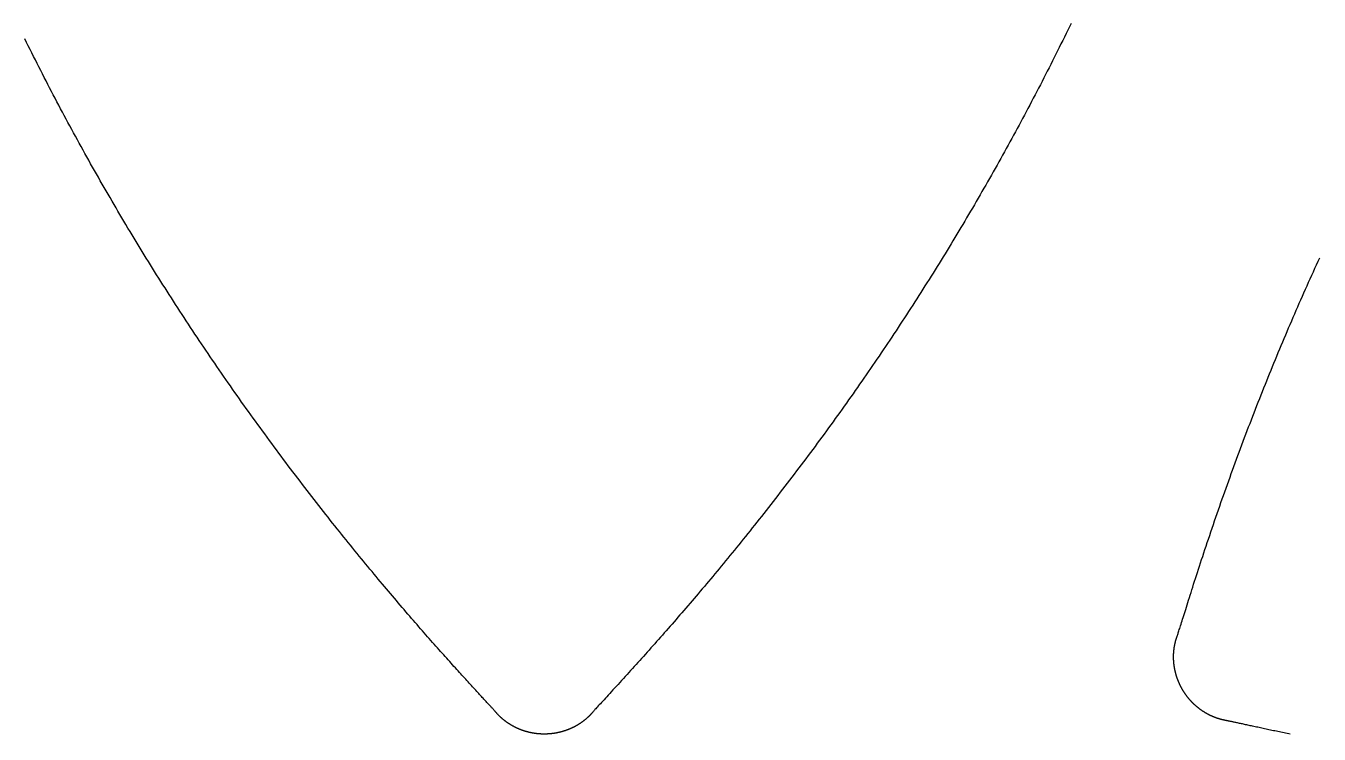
# Model space of a CAD drawing. Extents: x -3 to 136, y 0 to 121.
# Drawn here: x 76.81 to 93.08, y 38.53 to 47.43 of the extents above; entities that cross this region are included whole.
import ezdxf

# ---------------------------------------------------------------- set-up
doc = ezdxf.new("R2010")
doc.units = 0
doc.layers.get('0').update_dxf_attribs({"linetype": 'CONTINUOUS'})

msp = doc.modelspace()

# ---------------------------------------------------------------- linework, layer by layer
for points in [[(89.9574, 47.4665, 0), (89.9364, 47.4232, 0), (89.9153, 47.3801, 0), (89.8942, 47.337, 0), (89.8731, 47.2939, 0), (89.8519, 47.2508, 0), (89.8306, 47.2078, 0), (89.8093, 47.1648, 0), (89.7879, 47.1219, 0), (89.7664, 47.079, 0), (89.7449, 47.0361, 0), (89.7234, 46.9933, 0), (89.7017, 46.9505, 0), (89.6801, 46.9077, 0), (89.6583, 46.865, 0), (89.6365, 46.8223, 0), (89.6147, 46.7797, 0), (89.5928, 46.7371, 0), (89.5708, 46.6945, 0), (89.5488, 46.6519, 0), (89.5267, 46.6094, 0), (89.5045, 46.567, 0), (89.4823, 46.5246, 0), (89.4601, 46.4822, 0), (89.4377, 46.4398, 0), (89.4154, 46.3975, 0), (89.3929, 46.3552, 0), (89.3704, 46.313, 0), (89.3479, 46.2708, 0), (89.3253, 46.2286, 0), (89.3026, 46.1864, 0), (89.2798, 46.1443, 0), (89.2571, 46.1023, 0), (89.2342, 46.0603, 0), (89.2113, 46.0183, 0), (89.1883, 45.9763, 0), (89.1653, 45.9344, 0), (89.1422, 45.8925, 0), (89.1191, 45.8507, 0), (89.0959, 45.8088, 0), (89.0726, 45.7671, 0), (89.0493, 45.7253, 0), (89.0259, 45.6836, 0), (89.0025, 45.642, 0), (88.979, 45.6003, 0), (88.9555, 45.5587, 0), (88.9319, 45.5172, 0), (88.9082, 45.4756, 0), (88.8845, 45.4341, 0), (88.8607, 45.3927, 0), (88.8368, 45.3513, 0), (88.8129, 45.3099, 0), (88.789, 45.2685, 0), (88.7649, 45.2272, 0), (88.7409, 45.1859, 0), (88.7167, 45.1447, 0), (88.6925, 45.1035, 0), (88.6683, 45.0623, 0), (88.6439, 45.0212, 0), (88.6196, 44.9801, 0), (88.5951, 44.939, 0), (88.5706, 44.898, 0), (88.5461, 44.857, 0), (88.5215, 44.816, 0), (88.4968, 44.7751, 0), (88.4721, 44.7342, 0), (88.4473, 44.6933, 0), (88.4224, 44.6525, 0), (88.3975, 44.6117, 0), (88.3725, 44.5709, 0), (88.3475, 44.5302, 0), (88.3224, 44.4895, 0), (88.2973, 44.4489, 0), (88.2721, 44.4083, 0), (88.2468, 44.3677, 0), (88.2215, 44.3271, 0), (88.1961, 44.2866, 0), (88.1706, 44.2461, 0), (88.1451, 44.2057, 0), (88.1196, 44.1653, 0), (88.094, 44.1249, 0), (88.0683, 44.0845, 0), (88.0425, 44.0442, 0), (88.0167, 44.0039, 0), (87.9909, 43.9637, 0), (87.9649, 43.9235, 0), (87.939, 43.8833, 0), (87.9129, 43.8432, 0), (87.8868, 43.8031, 0), (87.8607, 43.763, 0), (87.8344, 43.7229, 0), (87.8082, 43.6829, 0), (87.7818, 43.643, 0), (87.7554, 43.603, 0), (87.729, 43.5631, 0), (87.7025, 43.5232, 0), (87.6759, 43.4834, 0), (87.6492, 43.4436, 0), (87.6225, 43.4038, 0), (87.5958, 43.3641, 0), (87.569, 43.3244, 0), (87.5421, 43.2847, 0), (87.5151, 43.245, 0), (87.4881, 43.2054, 0), (87.4611, 43.1658, 0), (87.434, 43.1263, 0), (87.4068, 43.0868, 0), (87.3796, 43.0473, 0), (87.3523, 43.0079, 0), (87.3249, 42.9685, 0), (87.2975, 42.9291, 0), (87.27, 42.8897, 0), (87.2425, 42.8504, 0), (87.2149, 42.8111, 0), (87.1872, 42.7719, 0), (87.1595, 42.7327, 0), (87.1317, 42.6935, 0), (87.1039, 42.6543, 0), (87.076, 42.6152, 0), (87.048, 42.5761, 0), (87.02, 42.5371, 0), (86.9919, 42.4981, 0), (86.9638, 42.4591, 0), (86.9356, 42.4201, 0), (86.9073, 42.3812, 0), (86.879, 42.3423, 0), (86.8506, 42.3034, 0), (86.8221, 42.2646, 0), (86.7936, 42.2258, 0), (86.7651, 42.187, 0), (86.7364, 42.1483, 0), (86.7078, 42.1096, 0), (86.679, 42.0709, 0), (86.6502, 42.0323, 0), (86.6213, 41.9937, 0), (86.5924, 41.9551, 0), (86.5634, 41.9166, 0), (86.5344, 41.8781, 0), (86.5052, 41.8396, 0), (86.4761, 41.8011, 0), (86.4468, 41.7627, 0), (86.4175, 41.7243, 0), (86.3882, 41.686, 0), (86.3588, 41.6476, 0), (86.3293, 41.6094, 0), (86.2998, 41.5711, 0), (86.2702, 41.5329, 0), (86.2405, 41.4947, 0), (86.2108, 41.4565, 0), (86.1811, 41.4184, 0), (86.1515, 41.3806, 0), (86.122, 41.3431, 0), (86.0927, 41.3058, 0), (86.0635, 41.2688, 0), (86.0344, 41.232, 0), (86.0054, 41.1955, 0), (85.9765, 41.1592, 0), (85.9478, 41.1232, 0), (85.9192, 41.0874, 0), (85.8907, 41.0518, 0), (85.8624, 41.0165, 0), (85.8341, 40.9815, 0), (85.806, 40.9466, 0), (85.778, 40.912, 0), (85.7501, 40.8777, 0), (85.7223, 40.8435, 0), (85.6946, 40.8096, 0), (85.6671, 40.7759, 0), (85.6396, 40.7425, 0), (85.6123, 40.7092, 0), (85.5851, 40.6762, 0), (85.558, 40.6434, 0), (85.531, 40.6108, 0), (85.5041, 40.5784, 0), (85.4773, 40.5462, 0), (85.4507, 40.5143, 0), (85.4241, 40.4825, 0), (85.3976, 40.4509, 0), (85.3713, 40.4196, 0), (85.345, 40.3884, 0), (85.3189, 40.3575, 0), (85.2929, 40.3267, 0), (85.2669, 40.2961, 0), (85.2411, 40.2657, 0), (85.2154, 40.2355, 0), (85.1897, 40.2055, 0), (85.1642, 40.1757, 0), (85.1387, 40.1461, 0), (85.1134, 40.1166, 0), (85.0882, 40.0873, 0), (85.063, 40.0582, 0), (85.0379, 40.0292, 0), (85.013, 40.0005, 0), (84.9881, 39.9719, 0), (84.9634, 39.9434, 0), (84.9387, 39.9152, 0), (84.9141, 39.8871, 0), (84.8896, 39.8591, 0), (84.8652, 39.8313, 0), (84.8409, 39.8037, 0), (84.8166, 39.7762, 0), (84.7925, 39.7489, 0), (84.7684, 39.7217, 0), (84.7444, 39.6947, 0), (84.7206, 39.6678, 0), (84.6968, 39.641, 0), (84.673, 39.6144, 0), (84.6494, 39.5879, 0), (84.6258, 39.5616, 0), (84.6024, 39.5354, 0), (84.579, 39.5093, 0), (84.5557, 39.4834, 0), (84.5324, 39.4576, 0), (84.5093, 39.4319, 0), (84.4862, 39.4064, 0), (84.4632, 39.3809, 0), (84.4403, 39.3556, 0), (84.4174, 39.3304, 0), (84.3946, 39.3053, 0), (84.3719, 39.2803, 0), (84.3493, 39.2555, 0), (84.3267, 39.2307, 0), (84.3042, 39.2061, 0), (84.2818, 39.1815, 0), (84.2595, 39.1571, 0), (84.2374, 39.1329, 0), (84.2159, 39.1094, 0), (84.1949, 39.0866, 0), (84.1745, 39.0644, 0), (84.1548, 39.0428, 0), (84.1357, 39.022, 0), (84.1172, 39.002, 0), (84.0996, 38.9827, 0), (84.0826, 38.9643, 0), (84.0664, 38.9467, 0), (84.0511, 38.9299, 0), (84.0365, 38.9141, 0), (84.0229, 38.8991, 0), (84.0101, 38.8852, 0), (83.9983, 38.8722, 0), (83.9874, 38.8602, 0), (83.9775, 38.8493, 0), (83.9686, 38.8395, 0), (83.9608, 38.8307, 0), (83.9541, 38.8231, 0), (83.9485, 38.8166, 0), (83.944, 38.8114, 0)], [(82.7181, 38.8114, 0), (82.7155, 38.8144, 0), (82.7125, 38.8178, 0), (82.7093, 38.8216, 0), (82.7056, 38.8257, 0), (82.7016, 38.8302, 0), (82.6973, 38.8351, 0), (82.6926, 38.8403, 0), (82.6875, 38.8459, 0), (82.6821, 38.8518, 0), (82.6764, 38.8581, 0), (82.6703, 38.8647, 0), (82.6639, 38.8717, 0), (82.6572, 38.879, 0), (82.6502, 38.8866, 0), (82.6428, 38.8947, 0), (82.635, 38.903, 0), (82.627, 38.9117, 0), (82.6186, 38.9208, 0), (82.61, 38.9302, 0), (82.601, 38.9399, 0), (82.5916, 38.95, 0), (82.582, 38.9604, 0), (82.5721, 38.9711, 0), (82.5618, 38.9822, 0), (82.5513, 38.9936, 0), (82.5404, 39.0053, 0), (82.5293, 39.0174, 0), (82.5178, 39.0298, 0), (82.5061, 39.0425, 0), (82.494, 39.0556, 0), (82.4817, 39.069, 0), (82.4691, 39.0827, 0), (82.4562, 39.0967, 0), (82.443, 39.1111, 0), (82.4295, 39.1257, 0), (82.4157, 39.1407, 0), (82.4017, 39.156, 0), (82.3874, 39.1716, 0), (82.3728, 39.1876, 0), (82.3579, 39.2038, 0), (82.3428, 39.2204, 0), (82.3274, 39.2373, 0), (82.3117, 39.2545, 0), (82.2958, 39.272, 0), (82.2796, 39.2898, 0), (82.2632, 39.3079, 0), (82.2465, 39.3263, 0), (82.2296, 39.345, 0), (82.2124, 39.364, 0), (82.1949, 39.3833, 0), (82.1772, 39.4029, 0), (82.1593, 39.4229, 0), (82.1411, 39.4431, 0), (82.1227, 39.4636, 0), (82.1041, 39.4844, 0), (82.0852, 39.5055, 0), (82.0661, 39.5268, 0), (82.0467, 39.5485, 0), (82.0271, 39.5705, 0), (82.0073, 39.5927, 0), (81.9873, 39.6153, 0), (81.9671, 39.6381, 0), (81.9466, 39.6612, 0), (81.9259, 39.6846, 0), (81.9051, 39.7083, 0), (81.884, 39.7322, 0), (81.8627, 39.7565, 0), (81.8411, 39.781, 0), (81.8194, 39.8057, 0), (81.7975, 39.8308, 0), (81.7754, 39.8561, 0), (81.7531, 39.8817, 0), (81.7306, 39.9076, 0), (81.7078, 39.9337, 0), (81.685, 39.9602, 0), (81.6619, 39.9868, 0), (81.6386, 40.0138, 0), (81.6151, 40.041, 0), (81.5915, 40.0684, 0), (81.5677, 40.0962, 0), (81.5437, 40.1242, 0), (81.5195, 40.1524, 0), (81.4952, 40.1809, 0), (81.4707, 40.2097, 0), (81.446, 40.2387, 0), (81.4212, 40.268, 0), (81.3962, 40.2975, 0), (81.371, 40.3273, 0), (81.3457, 40.3573, 0), (81.3202, 40.3876, 0), (81.2946, 40.4181, 0), (81.2688, 40.4489, 0), (81.2429, 40.4799, 0), (81.2168, 40.5111, 0), (81.1906, 40.5426, 0), (81.1642, 40.5744, 0), (81.1377, 40.6064, 0), (81.1111, 40.6386, 0), (81.0843, 40.671, 0), (81.0574, 40.7037, 0), (81.0304, 40.7366, 0), (81.0032, 40.7698, 0), (80.9759, 40.8032, 0), (80.9485, 40.8368, 0), (80.921, 40.8706, 0), (80.8933, 40.9047, 0), (80.8655, 40.939, 0), (80.8377, 40.9735, 0), (80.8097, 41.0083, 0), (80.7815, 41.0433, 0), (80.7533, 41.0784, 0), (80.725, 41.1139, 0), (80.6966, 41.1495, 0), (80.6681, 41.1853, 0), (80.6394, 41.2214, 0), (80.6107, 41.2577, 0), (80.5819, 41.2942, 0), (80.553, 41.3309, 0), (80.524, 41.3678, 0), (80.4949, 41.4049, 0), (80.4658, 41.4422, 0), (80.4365, 41.4798, 0), (80.4072, 41.5175, 0), (80.3778, 41.5555, 0), (80.3483, 41.5936, 0), (80.3188, 41.632, 0), (80.2891, 41.6705, 0), (80.2595, 41.7093, 0), (80.2297, 41.7482, 0), (80.1999, 41.7874, 0), (80.17, 41.8267, 0), (80.1401, 41.8662, 0), (80.1101, 41.9059, 0), (80.0802, 41.9456, 0), (80.0504, 41.9853, 0), (80.0207, 42.0251, 0), (79.991, 42.0648, 0), (79.9614, 42.1047, 0), (79.9318, 42.1445, 0), (79.9023, 42.1844, 0), (79.8729, 42.2243, 0), (79.8435, 42.2643, 0), (79.8142, 42.3043, 0), (79.7849, 42.3443, 0), (79.7558, 42.3844, 0), (79.7266, 42.4245, 0), (79.6976, 42.4646, 0), (79.6686, 42.5047, 0), (79.6397, 42.5449, 0), (79.6108, 42.5852, 0), (79.582, 42.6254, 0), (79.5533, 42.6657, 0), (79.5246, 42.7061, 0), (79.496, 42.7464, 0), (79.4674, 42.7868, 0), (79.4389, 42.8273, 0), (79.4105, 42.8677, 0), (79.3821, 42.9082, 0), (79.3538, 42.9488, 0), (79.3256, 42.9893, 0), (79.2974, 43.03, 0), (79.2693, 43.0706, 0), (79.2413, 43.1113, 0), (79.2133, 43.152, 0), (79.1854, 43.1927, 0), (79.1575, 43.2335, 0), (79.1297, 43.2743, 0), (79.102, 43.3152, 0), (79.0743, 43.3561, 0), (79.0467, 43.397, 0), (79.0192, 43.4379, 0), (78.9917, 43.4789, 0), (78.9643, 43.52, 0), (78.9369, 43.561, 0), (78.9097, 43.6021, 0), (78.8824, 43.6432, 0), (78.8553, 43.6844, 0), (78.8282, 43.7256, 0), (78.8011, 43.7668, 0), (78.7742, 43.8081, 0), (78.7472, 43.8494, 0), (78.7204, 43.8908, 0), (78.6936, 43.9321, 0), (78.6669, 43.9735, 0), (78.6402, 44.015, 0), (78.6136, 44.0565, 0), (78.5871, 44.098, 0), (78.5606, 44.1396, 0), (78.5342, 44.1811, 0), (78.5079, 44.2228, 0), (78.4816, 44.2644, 0), (78.4553, 44.3061, 0), (78.4292, 44.3479, 0), (78.4031, 44.3896, 0), (78.3771, 44.4314, 0), (78.3511, 44.4733, 0), (78.3252, 44.5151, 0), (78.2993, 44.5571, 0), (78.2736, 44.599, 0), (78.2478, 44.641, 0), (78.2222, 44.683, 0), (78.1966, 44.7251, 0), (78.171, 44.7671, 0), (78.1456, 44.8093, 0), (78.1202, 44.8514, 0), (78.0948, 44.8936, 0), (78.0695, 44.9359, 0), (78.0443, 44.9781, 0), (78.0192, 45.0204, 0), (77.9941, 45.0628, 0), (77.969, 45.1052, 0), (77.9441, 45.1476, 0), (77.9192, 45.19, 0), (77.8943, 45.2325, 0), (77.8695, 45.2751, 0), (77.8448, 45.3176, 0), (77.8202, 45.3602, 0), (77.7956, 45.4028, 0), (77.771, 45.4455, 0), (77.7466, 45.4882, 0), (77.7222, 45.531, 0), (77.6978, 45.5738, 0), (77.6735, 45.6166, 0), (77.6493, 45.6594, 0), (77.6252, 45.7023, 0), (77.6011, 45.7452, 0), (77.577, 45.7882, 0), (77.5531, 45.8312, 0), (77.5291, 45.8742, 0), (77.5053, 45.9173, 0), (77.4815, 45.9604, 0), (77.4578, 46.0036, 0), (77.4341, 46.0468, 0), (77.4105, 46.09, 0), (77.387, 46.1333, 0), (77.3635, 46.1766, 0), (77.3401, 46.2199, 0), (77.3168, 46.2633, 0), (77.2935, 46.3067, 0), (77.2703, 46.3501, 0), (77.2471, 46.3936, 0), (77.224, 46.4371, 0), (77.201, 46.4807, 0), (77.178, 46.5243, 0), (77.1551, 46.5679, 0), (77.1322, 46.6116, 0), (77.1094, 46.6553, 0), (77.0867, 46.699, 0), (77.0641, 46.7428, 0), (77.0414, 46.7866, 0), (77.0189, 46.8305, 0), (76.9964, 46.8744, 0), (76.974, 46.9183, 0), (76.9517, 46.9623, 0), (76.9294, 47.0063, 0), (76.9071, 47.0504, 0), (76.885, 47.0944, 0), (76.8629, 47.1386, 0), (76.8408, 47.1827, 0), (76.8188, 47.2269, 0), (76.7969, 47.2712, 0)], [(91.2925, 39.7645, 0), (91.2945, 39.7703, 0), (91.297, 39.7774, 0), (91.2998, 39.7857, 0), (91.3029, 39.7952, 0), (91.3064, 39.8059, 0), (91.3103, 39.8179, 0), (91.3144, 39.831, 0), (91.319, 39.8452, 0), (91.3238, 39.8606, 0), (91.3291, 39.8771, 0), (91.3346, 39.8947, 0), (91.3405, 39.9134, 0), (91.3467, 39.9331, 0), (91.3532, 39.954, 0), (91.36, 39.9758, 0), (91.3672, 39.9987, 0), (91.3747, 40.0225, 0), (91.3825, 40.0474, 0), (91.3906, 40.0732, 0), (91.399, 40.0999, 0), (91.4077, 40.1276, 0), (91.4167, 40.1563, 0), (91.4261, 40.1858, 0), (91.4357, 40.2162, 0), (91.4456, 40.2474, 0), (91.4558, 40.2795, 0), (91.4663, 40.3125, 0), (91.477, 40.3462, 0), (91.4881, 40.3808, 0), (91.4994, 40.4161, 0), (91.511, 40.4522, 0), (91.5229, 40.489, 0), (91.5351, 40.5266, 0), (91.5475, 40.5649, 0), (91.5602, 40.6039, 0), (91.5731, 40.6435, 0), (91.5863, 40.6838, 0), (91.5998, 40.7248, 0), (91.6135, 40.7664, 0), (91.6274, 40.8086, 0), (91.6417, 40.8514, 0), (91.6561, 40.8948, 0), (91.6708, 40.9387, 0), (91.6857, 40.9832, 0), (91.7009, 41.0282, 0), (91.7163, 41.0738, 0), (91.7319, 41.1198, 0), (91.7477, 41.1659, 0), (91.7635, 41.212, 0), (91.7793, 41.258, 0), (91.7952, 41.304, 0), (91.8111, 41.3499, 0), (91.8271, 41.3957, 0), (91.8431, 41.4416, 0), (91.8591, 41.4873, 0), (91.8752, 41.533, 0), (91.8914, 41.5787, 0), (91.9076, 41.6243, 0), (91.9239, 41.6699, 0), (91.9402, 41.7154, 0), (91.9566, 41.7608, 0), (91.973, 41.8063, 0), (91.9894, 41.8516, 0), (92.006, 41.897, 0), (92.0225, 41.9423, 0), (92.0391, 41.9875, 0), (92.0558, 42.0327, 0), (92.0725, 42.0779, 0), (92.0893, 42.123, 0), (92.1062, 42.1681, 0), (92.1231, 42.2131, 0), (92.14, 42.2582, 0), (92.157, 42.3031, 0), (92.174, 42.3481, 0), (92.1912, 42.393, 0), (92.2083, 42.4378, 0), (92.2255, 42.4826, 0), (92.2428, 42.5274, 0), (92.2602, 42.5722, 0), (92.2776, 42.6169, 0), (92.295, 42.6616, 0), (92.3125, 42.7063, 0), (92.3301, 42.7509, 0), (92.3477, 42.7955, 0), (92.3654, 42.8401, 0), (92.3831, 42.8847, 0), (92.401, 42.9292, 0), (92.4188, 42.9737, 0), (92.4368, 43.0181, 0), (92.4547, 43.0626, 0), (92.4728, 43.107, 0), (92.4909, 43.1514, 0), (92.5091, 43.1958, 0), (92.5273, 43.2401, 0), (92.5456, 43.2845, 0), (92.564, 43.3288, 0), (92.5824, 43.3731, 0), (92.6009, 43.4173, 0), (92.6195, 43.4616, 0), (92.6381, 43.5058, 0), (92.6568, 43.5501, 0), (92.6756, 43.5943, 0), (92.6944, 43.6385, 0), (92.7133, 43.6826, 0), (92.7323, 43.7268, 0), (92.7513, 43.7709, 0), (92.7704, 43.8151, 0), (92.7895, 43.8592, 0), (92.8088, 43.9033, 0), (92.8281, 43.9474, 0), (92.8475, 43.9915, 0), (92.8669, 44.0356, 0), (92.8864, 44.0797, 0), (92.906, 44.1238, 0), (92.9256, 44.1678, 0), (92.9454, 44.2119, 0), (92.9651, 44.2559, 0), (92.985, 44.2998, 0), (93.0048, 44.3438, 0), (93.0248, 44.3876, 0), (93.0448, 44.4315, 0), (93.0648, 44.4753, 0), (93.085, 44.5191, 0)], [(91.9054, 38.7028, 0), (91.9018, 38.7034, 0), (91.8983, 38.7041, 0), (91.8947, 38.7047, 0), (91.8911, 38.7054, 0), (91.8876, 38.7061, 0), (91.884, 38.7068, 0), (91.8804, 38.7076, 0), (91.8769, 38.7083, 0), (91.8734, 38.7091, 0), (91.8698, 38.7099, 0), (91.8663, 38.7107, 0), (91.8627, 38.7115, 0), (91.8592, 38.7124, 0), (91.8557, 38.7133, 0), (91.8522, 38.7141, 0), (91.8486, 38.715, 0), (91.8451, 38.7159, 0), (91.8416, 38.7169, 0), (91.8381, 38.7178, 0), (91.8346, 38.7188, 0), (91.8311, 38.7198, 0), (91.8276, 38.7208, 0), (91.8242, 38.7218, 0), (91.8207, 38.7228, 0), (91.8172, 38.7239, 0), (91.8137, 38.7249, 0), (91.8103, 38.726, 0), (91.8068, 38.7271, 0), (91.8034, 38.7282, 0), (91.7999, 38.7293, 0), (91.7965, 38.7305, 0), (91.793, 38.7317, 0), (91.7896, 38.7328, 0), (91.7862, 38.734, 0), (91.7827, 38.7352, 0), (91.7793, 38.7365, 0), (91.7759, 38.7377, 0), (91.7725, 38.739, 0), (91.7691, 38.7403, 0), (91.7657, 38.7416, 0), (91.7623, 38.7429, 0), (91.759, 38.7442, 0), (91.7556, 38.7455, 0), (91.7522, 38.7469, 0), (91.7489, 38.7483, 0), (91.7455, 38.7497, 0), (91.7422, 38.7511, 0), (91.7388, 38.7525, 0), (91.7355, 38.7539, 0), (91.7322, 38.7554, 0), (91.7288, 38.7568, 0), (91.7255, 38.7583, 0), (91.7222, 38.7598, 0), (91.7189, 38.7613, 0), (91.7156, 38.7629, 0), (91.7123, 38.7644, 0), (91.709, 38.766, 0), (91.7058, 38.7676, 0), (91.7025, 38.7692, 0), (91.6992, 38.7708, 0), (91.696, 38.7724, 0), (91.6927, 38.774, 0), (91.6895, 38.7757, 0), (91.6863, 38.7774, 0), (91.683, 38.779, 0), (91.6798, 38.7807, 0), (91.6766, 38.7825, 0), (91.6734, 38.7842, 0), (91.6702, 38.7859, 0), (91.667, 38.7877, 0), (91.6639, 38.7895, 0), (91.6607, 38.7912, 0), (91.6575, 38.793, 0), (91.6544, 38.7949, 0), (91.6513, 38.7967, 0), (91.6481, 38.7985, 0), (91.645, 38.8004, 0), (91.6419, 38.8023, 0), (91.6388, 38.8041, 0), (91.6357, 38.806, 0), (91.6326, 38.808, 0), (91.6295, 38.8099, 0), (91.6265, 38.8118, 0), (91.6234, 38.8138, 0), (91.6203, 38.8158, 0), (91.6173, 38.8177, 0), (91.6143, 38.8197, 0), (91.6112, 38.8218, 0), (91.6082, 38.8238, 0), (91.6052, 38.8258, 0), (91.6022, 38.8279, 0), (91.5992, 38.8299, 0), (91.5963, 38.832, 0), (91.5933, 38.8341, 0), (91.5903, 38.8362, 0), (91.5874, 38.8383, 0), (91.5844, 38.8405, 0), (91.5815, 38.8426, 0), (91.5786, 38.8448, 0), (91.5757, 38.8469, 0), (91.5728, 38.8491, 0), (91.5699, 38.8513, 0), (91.567, 38.8535, 0), (91.5641, 38.8558, 0), (91.5613, 38.858, 0), (91.5584, 38.8603, 0), (91.5556, 38.8625, 0), (91.5528, 38.8648, 0), (91.5499, 38.8671, 0), (91.5471, 38.8694, 0), (91.5443, 38.8717, 0), (91.5415, 38.874, 0), (91.5387, 38.8764, 0), (91.536, 38.8787, 0), (91.5332, 38.8811, 0), (91.5305, 38.8835, 0), (91.5277, 38.8859, 0), (91.525, 38.8883, 0), (91.5223, 38.8907, 0), (91.5196, 38.8931, 0), (91.5169, 38.8955, 0), (91.5142, 38.898, 0), (91.5115, 38.9005, 0), (91.5088, 38.9029, 0), (91.5062, 38.9054, 0), (91.5035, 38.9079, 0), (91.5009, 38.9104, 0), (91.4983, 38.913, 0), (91.4957, 38.9155, 0), (91.4931, 38.918, 0), (91.4905, 38.9206, 0), (91.4879, 38.9232, 0), (91.4853, 38.9257, 0), (91.4828, 38.9283, 0), (91.4803, 38.9309, 0), (91.4777, 38.9335, 0), (91.4752, 38.9362, 0), (91.4727, 38.9388, 0), (91.4702, 38.9414, 0), (91.4677, 38.9441, 0), (91.4653, 38.9468, 0), (91.4628, 38.9494, 0), (91.4604, 38.9521, 0), (91.4579, 38.9548, 0), (91.4555, 38.9575, 0), (91.4531, 38.9603, 0), (91.4507, 38.963, 0), (91.4483, 38.9657, 0), (91.446, 38.9685, 0), (91.4436, 38.9712, 0), (91.4412, 38.974, 0), (91.4389, 38.9768, 0), (91.4366, 38.9796, 0), (91.4343, 38.9824, 0), (91.432, 38.9852, 0), (91.4297, 38.988, 0), (91.4274, 38.9908, 0), (91.4252, 38.9937, 0), (91.4229, 38.9965, 0), (91.4207, 38.9994, 0), (91.4185, 39.0023, 0), (91.4162, 39.0051, 0), (91.4141, 39.008, 0), (91.4119, 39.0109, 0), (91.4097, 39.0138, 0), (91.4075, 39.0168, 0), (91.4054, 39.0197, 0), (91.4033, 39.0226, 0), (91.4011, 39.0256, 0), (91.399, 39.0285, 0), (91.3969, 39.0315, 0), (91.3949, 39.0345, 0), (91.3928, 39.0374, 0), (91.3907, 39.0404, 0), (91.3887, 39.0434, 0), (91.3867, 39.0464, 0), (91.3846, 39.0494, 0), (91.3826, 39.0525, 0), (91.3807, 39.0555, 0), (91.3787, 39.0586, 0), (91.3767, 39.0616, 0), (91.3748, 39.0647, 0), (91.3728, 39.0677, 0), (91.3709, 39.0708, 0), (91.369, 39.0739, 0), (91.3671, 39.077, 0), (91.3652, 39.0801, 0), (91.3634, 39.0832, 0), (91.3615, 39.0863, 0), (91.3597, 39.0895, 0), (91.3578, 39.0926, 0), (91.356, 39.0958, 0), (91.3542, 39.0989, 0), (91.3524, 39.1021, 0), (91.3506, 39.1052, 0), (91.3489, 39.1084, 0), (91.3471, 39.1116, 0), (91.3454, 39.1148, 0), (91.3437, 39.118, 0), (91.342, 39.1212, 0), (91.3403, 39.1244, 0), (91.3386, 39.1276, 0), (91.337, 39.1309, 0), (91.3353, 39.1341, 0), (91.3337, 39.1374, 0), (91.3321, 39.1406, 0), (91.3304, 39.1439, 0), (91.3289, 39.1471, 0), (91.3273, 39.1504, 0), (91.3257, 39.1537, 0), (91.3242, 39.157, 0), (91.3226, 39.1603, 0), (91.3211, 39.1636, 0), (91.3196, 39.1669, 0), (91.3181, 39.1702, 0), (91.3166, 39.1736, 0), (91.3152, 39.1769, 0), (91.3137, 39.1802, 0), (91.3123, 39.1836, 0), (91.3109, 39.1869, 0), (91.3095, 39.1903, 0), (91.3081, 39.1936, 0), (91.3067, 39.197, 0), (91.3053, 39.2004, 0), (91.304, 39.2038, 0), (91.3027, 39.2072, 0), (91.3013, 39.2105, 0), (91.3, 39.2139, 0), (91.2988, 39.2173, 0), (91.2975, 39.2207, 0), (91.2962, 39.2242, 0), (91.295, 39.2276, 0), (91.2938, 39.231, 0), (91.2926, 39.2344, 0), (91.2914, 39.2379, 0), (91.2902, 39.2413, 0), (91.289, 39.2447, 0), (91.2879, 39.2482, 0), (91.2868, 39.2516, 0), (91.2856, 39.2551, 0), (91.2845, 39.2585, 0), (91.2835, 39.262, 0), (91.2824, 39.2655, 0), (91.2813, 39.2689, 0), (91.2803, 39.2724, 0), (91.2793, 39.2759, 0), (91.2783, 39.2794, 0), (91.2773, 39.2829, 0), (91.2763, 39.2864, 0), (91.2753, 39.2899, 0), (91.2744, 39.2934, 0), (91.2734, 39.2969, 0), (91.2725, 39.3004, 0), (91.2716, 39.3039, 0), (91.2707, 39.3074, 0), (91.2699, 39.3109, 0), (91.269, 39.3145, 0), (91.2682, 39.318, 0), (91.2674, 39.3215, 0), (91.2666, 39.3251, 0), (91.2658, 39.3286, 0), (91.265, 39.3322, 0), (91.2642, 39.3357, 0), (91.2635, 39.3393, 0), (91.2628, 39.3428, 0), (91.262, 39.3464, 0), (91.2614, 39.3499, 0), (91.2607, 39.3535, 0), (91.26, 39.3571, 0), (91.2594, 39.3606, 0), (91.2587, 39.3642, 0), (91.2581, 39.3678, 0), (91.2575, 39.3713, 0), (91.2569, 39.3749, 0), (91.2564, 39.3785, 0), (91.2558, 39.3821, 0), (91.2553, 39.3857, 0), (91.2547, 39.3893, 0), (91.2542, 39.3929, 0), (91.2538, 39.3965, 0), (91.2533, 39.4001, 0), (91.2528, 39.4037, 0), (91.2524, 39.4073, 0), (91.252, 39.4109, 0), (91.2516, 39.4145, 0), (91.2512, 39.4181, 0), (91.2508, 39.4217, 0), (91.2504, 39.4253, 0), (91.2501, 39.4289, 0), (91.2498, 39.4325, 0), (91.2495, 39.4362, 0), (91.2492, 39.4398, 0), (91.2489, 39.4434, 0), (91.2486, 39.447, 0), (91.2484, 39.4507, 0), (91.2481, 39.4543, 0), (91.2479, 39.4579, 0), (91.2477, 39.4615, 0), (91.2476, 39.4652, 0), (91.2474, 39.4688, 0), (91.2473, 39.4724, 0), (91.2471, 39.4761, 0), (91.247, 39.4797, 0), (91.2469, 39.4833, 0), (91.2468, 39.487, 0), (91.2468, 39.4906, 0), (91.2467, 39.4942, 0), (91.2467, 39.4979, 0), (91.2467, 39.5015, 0), (91.2467, 39.5051, 0), (91.2467, 39.5088, 0), (91.2468, 39.5124, 0), (91.2468, 39.516, 0), (91.2469, 39.5197, 0), (91.247, 39.5233, 0), (91.2471, 39.5269, 0), (91.2472, 39.5306, 0), (91.2473, 39.5342, 0), (91.2475, 39.5378, 0), (91.2477, 39.5414, 0), (91.2478, 39.5451, 0), (91.248, 39.5487, 0), (91.2483, 39.5523, 0), (91.2485, 39.5559, 0), (91.2488, 39.5595, 0), (91.249, 39.5632, 0), (91.2493, 39.5668, 0), (91.2496, 39.5704, 0), (91.2499, 39.574, 0), (91.2503, 39.5776, 0), (91.2506, 39.5812, 0), (91.251, 39.5848, 0), (91.2514, 39.5884, 0), (91.2518, 39.592, 0), (91.2522, 39.5956, 0), (91.2527, 39.5992, 0), (91.2531, 39.6028, 0), (91.2536, 39.6064, 0), (91.2541, 39.61, 0), (91.2546, 39.6136, 0), (91.2551, 39.6172, 0), (91.2557, 39.6208, 0), (91.2562, 39.6243, 0), (91.2568, 39.6279, 0), (91.2574, 39.6315, 0), (91.258, 39.6351, 0), (91.2586, 39.6386, 0), (91.2593, 39.6422, 0), (91.2599, 39.6458, 0), (91.2606, 39.6493, 0), (91.2613, 39.6529, 0), (91.262, 39.6564, 0), (91.2627, 39.66, 0), (91.2635, 39.6635, 0), (91.2642, 39.6671, 0), (91.265, 39.6706, 0), (91.2658, 39.6741, 0), (91.2666, 39.6777, 0), (91.2675, 39.6812, 0), (91.2683, 39.6847, 0), (91.2692, 39.6882, 0), (91.27, 39.6917, 0), (91.2709, 39.6952, 0), (91.2718, 39.6988, 0), (91.2728, 39.7023, 0), (91.2737, 39.7057, 0), (91.2747, 39.7092, 0), (91.2757, 39.7127, 0), (91.2767, 39.7162, 0), (91.2777, 39.7197, 0), (91.2787, 39.7232, 0), (91.2798, 39.7266, 0), (91.2808, 39.7301, 0), (91.2819, 39.7336, 0), (91.283, 39.737, 0), (91.2841, 39.7405, 0), (91.2853, 39.7439, 0), (91.2864, 39.7473, 0), (91.2876, 39.7508, 0), (91.2888, 39.7542, 0), (91.29, 39.7576, 0), (91.2912, 39.761, 0), (91.2925, 39.7645, 0)], [(83.944, 38.8114, 0), (83.9417, 38.8086, 0), (83.9393, 38.8058, 0), (83.9369, 38.8031, 0), (83.9346, 38.8003, 0), (83.9322, 38.7976, 0), (83.9298, 38.7949, 0), (83.9273, 38.7921, 0), (83.9249, 38.7895, 0), (83.9225, 38.7868, 0), (83.92, 38.7841, 0), (83.9175, 38.7814, 0), (83.9151, 38.7788, 0), (83.9126, 38.7762, 0), (83.91, 38.7735, 0), (83.9075, 38.7709, 0), (83.905, 38.7683, 0), (83.9024, 38.7657, 0), (83.8999, 38.7632, 0), (83.8973, 38.7606, 0), (83.8947, 38.7581, 0), (83.8921, 38.7555, 0), (83.8895, 38.753, 0), (83.8869, 38.7505, 0), (83.8843, 38.748, 0), (83.8816, 38.7455, 0), (83.879, 38.743, 0), (83.8763, 38.7406, 0), (83.8736, 38.7381, 0), (83.8709, 38.7357, 0), (83.8682, 38.7333, 0), (83.8655, 38.7309, 0), (83.8628, 38.7285, 0), (83.8601, 38.7261, 0), (83.8573, 38.7237, 0), (83.8545, 38.7214, 0), (83.8518, 38.719, 0), (83.849, 38.7167, 0), (83.8462, 38.7144, 0), (83.8434, 38.7121, 0), (83.8406, 38.7098, 0), (83.8377, 38.7075, 0), (83.8349, 38.7052, 0), (83.8321, 38.703, 0), (83.8292, 38.7008, 0), (83.8263, 38.6985, 0), (83.8234, 38.6963, 0), (83.8205, 38.6941, 0), (83.8176, 38.6919, 0), (83.8147, 38.6898, 0), (83.8118, 38.6876, 0), (83.8089, 38.6855, 0), (83.8059, 38.6833, 0), (83.803, 38.6812, 0), (83.8, 38.6791, 0), (83.797, 38.677, 0), (83.7941, 38.675, 0), (83.7911, 38.6729, 0), (83.7881, 38.6709, 0), (83.785, 38.6688, 0), (83.782, 38.6668, 0), (83.779, 38.6648, 0), (83.7759, 38.6628, 0), (83.7729, 38.6608, 0), (83.7698, 38.6589, 0), (83.7668, 38.6569, 0), (83.7637, 38.655, 0), (83.7606, 38.6531, 0), (83.7575, 38.6511, 0), (83.7544, 38.6493, 0), (83.7513, 38.6474, 0), (83.7482, 38.6455, 0), (83.745, 38.6437, 0), (83.7419, 38.6418, 0), (83.7387, 38.64, 0), (83.7356, 38.6382, 0), (83.7324, 38.6364, 0), (83.7293, 38.6347, 0), (83.7261, 38.6329, 0), (83.7229, 38.6311, 0), (83.7197, 38.6294, 0), (83.7165, 38.6277, 0), (83.7133, 38.626, 0), (83.7101, 38.6243, 0), (83.7068, 38.6226, 0), (83.7036, 38.621, 0), (83.7004, 38.6193, 0), (83.6971, 38.6177, 0), (83.6939, 38.6161, 0), (83.6906, 38.6145, 0), (83.6873, 38.6129, 0), (83.6841, 38.6113, 0), (83.6808, 38.6098, 0), (83.6775, 38.6083, 0), (83.6742, 38.6067, 0), (83.6709, 38.6052, 0), (83.6676, 38.6037, 0), (83.6643, 38.6022, 0), (83.6609, 38.6008, 0), (83.6576, 38.5993, 0), (83.6543, 38.5979, 0), (83.6509, 38.5965, 0), (83.6476, 38.5951, 0), (83.6442, 38.5937, 0), (83.6409, 38.5923, 0), (83.6375, 38.5909, 0), (83.6341, 38.5896, 0), (83.6307, 38.5883, 0), (83.6273, 38.587, 0), (83.624, 38.5857, 0), (83.6206, 38.5844, 0), (83.6171, 38.5831, 0), (83.6137, 38.5819, 0), (83.6103, 38.5806, 0), (83.6069, 38.5794, 0), (83.6035, 38.5782, 0), (83.6, 38.577, 0), (83.5966, 38.5758, 0), (83.5931, 38.5746, 0), (83.5897, 38.5735, 0), (83.5862, 38.5724, 0), (83.5828, 38.5713, 0), (83.5793, 38.5702, 0), (83.5758, 38.5691, 0), (83.5724, 38.568, 0), (83.5689, 38.5669, 0), (83.5654, 38.5659, 0), (83.5619, 38.5649, 0), (83.5584, 38.5639, 0), (83.5549, 38.5629, 0), (83.5514, 38.5619, 0), (83.5479, 38.5609, 0), (83.5444, 38.56, 0), (83.5409, 38.5591, 0), (83.5373, 38.5581, 0), (83.5338, 38.5572, 0), (83.5303, 38.5564, 0), (83.5268, 38.5555, 0), (83.5232, 38.5546, 0), (83.5197, 38.5538, 0), (83.5162, 38.553, 0), (83.5126, 38.5522, 0), (83.5091, 38.5514, 0), (83.5055, 38.5506, 0), (83.502, 38.5499, 0), (83.4984, 38.5491, 0), (83.4948, 38.5484, 0), (83.4913, 38.5477, 0), (83.4877, 38.547, 0), (83.4842, 38.5463, 0), (83.4806, 38.5456, 0), (83.477, 38.545, 0), (83.4734, 38.5444, 0), (83.4699, 38.5437, 0), (83.4663, 38.5431, 0), (83.4627, 38.5426, 0), (83.4591, 38.542, 0), (83.4555, 38.5414, 0), (83.4519, 38.5409, 0), (83.4483, 38.5404, 0), (83.4447, 38.5399, 0), (83.4412, 38.5394, 0), (83.4376, 38.5389, 0), (83.434, 38.5385, 0), (83.4304, 38.538, 0), (83.4267, 38.5376, 0), (83.4231, 38.5372, 0), (83.4195, 38.5368, 0), (83.4159, 38.5364, 0), (83.4123, 38.536, 0), (83.4087, 38.5357, 0), (83.4051, 38.5354, 0), (83.4015, 38.535, 0), (83.3979, 38.5347, 0), (83.3942, 38.5345, 0), (83.3906, 38.5342, 0), (83.387, 38.5339, 0), (83.3834, 38.5337, 0), (83.3798, 38.5335, 0), (83.3761, 38.5333, 0), (83.3725, 38.5331, 0), (83.3689, 38.5329, 0), (83.3653, 38.5328, 0), (83.3616, 38.5326, 0), (83.358, 38.5325, 0), (83.3544, 38.5324, 0), (83.3507, 38.5323, 0), (83.3471, 38.5322, 0), (83.3435, 38.5321, 0), (83.3399, 38.5321, 0), (83.3362, 38.5321, 0), (83.3326, 38.5321, 0), (83.329, 38.5321, 0), (83.3253, 38.5321, 0), (83.3217, 38.5321, 0), (83.3181, 38.5322, 0), (83.3144, 38.5322, 0), (83.3108, 38.5323, 0), (83.3072, 38.5324, 0), (83.3035, 38.5325, 0), (83.2999, 38.5326, 0), (83.2963, 38.5328, 0), (83.2926, 38.5329, 0), (83.289, 38.5331, 0), (83.2854, 38.5333, 0), (83.2818, 38.5335, 0), (83.2781, 38.5337, 0), (83.2745, 38.534, 0), (83.2709, 38.5342, 0), (83.2672, 38.5345, 0), (83.2636, 38.5348, 0), (83.26, 38.5351, 0), (83.2564, 38.5354, 0), (83.2527, 38.5357, 0), (83.2491, 38.5361, 0), (83.2455, 38.5365, 0), (83.2419, 38.5369, 0), (83.2383, 38.5372, 0), (83.2346, 38.5377, 0), (83.231, 38.5381, 0), (83.2274, 38.5385, 0), (83.2238, 38.539, 0), (83.2202, 38.5395, 0), (83.2166, 38.54, 0), (83.213, 38.5405, 0), (83.2094, 38.541, 0), (83.2058, 38.5416, 0), (83.2022, 38.5421, 0), (83.1986, 38.5427, 0), (83.195, 38.5433, 0), (83.1915, 38.5439, 0), (83.1879, 38.5445, 0), (83.1843, 38.5451, 0), (83.1807, 38.5458, 0), (83.1772, 38.5464, 0), (83.1736, 38.5471, 0), (83.17, 38.5478, 0), (83.1665, 38.5485, 0), (83.1629, 38.5493, 0), (83.1593, 38.55, 0), (83.1558, 38.5508, 0), (83.1523, 38.5516, 0), (83.1487, 38.5523, 0), (83.1452, 38.5532, 0), (83.1416, 38.554, 0), (83.1381, 38.5548, 0), (83.1346, 38.5557, 0), (83.131, 38.5565, 0), (83.1275, 38.5574, 0), (83.124, 38.5583, 0), (83.1205, 38.5592, 0), (83.117, 38.5602, 0), (83.1135, 38.5611, 0), (83.11, 38.5621, 0), (83.1065, 38.5631, 0), (83.103, 38.564, 0), (83.0995, 38.5651, 0), (83.096, 38.5661, 0), (83.0926, 38.5671, 0), (83.0891, 38.5682, 0), (83.0856, 38.5692, 0), (83.0822, 38.5703, 0), (83.0787, 38.5714, 0), (83.0753, 38.5725, 0), (83.0718, 38.5737, 0), (83.0684, 38.5748, 0), (83.0649, 38.576, 0), (83.0615, 38.5772, 0), (83.0581, 38.5784, 0), (83.0547, 38.5796, 0), (83.0512, 38.5808, 0), (83.0478, 38.582, 0), (83.0444, 38.5833, 0), (83.041, 38.5845, 0), (83.0376, 38.5858, 0), (83.0343, 38.5871, 0), (83.0309, 38.5884, 0), (83.0275, 38.5898, 0), (83.0241, 38.5911, 0), (83.0208, 38.5925, 0), (83.0174, 38.5939, 0), (83.0141, 38.5952, 0), (83.0107, 38.5966, 0), (83.0074, 38.5981, 0), (83.004, 38.5995, 0), (83.0007, 38.601, 0), (82.9974, 38.6024, 0), (82.9941, 38.6039, 0), (82.9908, 38.6054, 0), (82.9875, 38.6069, 0), (82.9842, 38.6084, 0), (82.9809, 38.61, 0), (82.9776, 38.6115, 0), (82.9743, 38.6131, 0), (82.9711, 38.6147, 0), (82.9678, 38.6163, 0), (82.9645, 38.6179, 0), (82.9613, 38.6195, 0), (82.958, 38.6212, 0), (82.9548, 38.6228, 0), (82.9516, 38.6245, 0), (82.9484, 38.6262, 0), (82.9452, 38.6279, 0), (82.942, 38.6296, 0), (82.9388, 38.6314, 0), (82.9356, 38.6331, 0), (82.9324, 38.6349, 0), (82.9292, 38.6367, 0), (82.9261, 38.6385, 0), (82.9229, 38.6403, 0), (82.9198, 38.6421, 0), (82.9166, 38.6439, 0), (82.9135, 38.6458, 0), (82.9104, 38.6476, 0), (82.9073, 38.6495, 0), (82.9042, 38.6514, 0), (82.9011, 38.6533, 0), (82.898, 38.6552, 0), (82.8949, 38.6571, 0), (82.8919, 38.6591, 0), (82.8888, 38.6611, 0), (82.8858, 38.663, 0), (82.8827, 38.665, 0), (82.8797, 38.667, 0), (82.8767, 38.669, 0), (82.8737, 38.6711, 0), (82.8707, 38.6731, 0), (82.8677, 38.6752, 0), (82.8647, 38.6772, 0), (82.8618, 38.6793, 0), (82.8588, 38.6814, 0), (82.8558, 38.6835, 0), (82.8529, 38.6857, 0), (82.85, 38.6878, 0), (82.8471, 38.69, 0), (82.8442, 38.6921, 0), (82.8413, 38.6943, 0), (82.8384, 38.6965, 0), (82.8355, 38.6987, 0), (82.8326, 38.7009, 0), (82.8298, 38.7032, 0), (82.8269, 38.7054, 0), (82.8241, 38.7077, 0), (82.8213, 38.7099, 0), (82.8185, 38.7122, 0), (82.8157, 38.7145, 0), (82.8129, 38.7168, 0), (82.8101, 38.7192, 0), (82.8074, 38.7215, 0), (82.8046, 38.7238, 0), (82.8019, 38.7262, 0), (82.7991, 38.7286, 0), (82.7964, 38.731, 0), (82.7937, 38.7334, 0), (82.791, 38.7358, 0), (82.7883, 38.7382, 0), (82.7856, 38.7407, 0), (82.783, 38.7431, 0), (82.7803, 38.7456, 0), (82.7777, 38.7481, 0), (82.7751, 38.7506, 0), (82.7724, 38.7531, 0), (82.7698, 38.7556, 0), (82.7672, 38.7581, 0), (82.7647, 38.7607, 0), (82.7621, 38.7632, 0), (82.7595, 38.7658, 0), (82.757, 38.7684, 0), (82.7545, 38.771, 0), (82.752, 38.7736, 0), (82.7495, 38.7762, 0), (82.747, 38.7788, 0), (82.7445, 38.7815, 0), (82.742, 38.7841, 0), (82.7396, 38.7868, 0), (82.7371, 38.7895, 0), (82.7347, 38.7922, 0), (82.7323, 38.7949, 0), (82.7299, 38.7976, 0), (82.7275, 38.8003, 0), (82.7251, 38.8031, 0), (82.7227, 38.8058, 0), (82.7204, 38.8086, 0), (82.7181, 38.8114, 0)], [(92.7144, 38.5302, 0), (92.6947, 38.5343, 0), (92.675, 38.5384, 0), (92.6555, 38.5425, 0), (92.636, 38.5466, 0), (92.6166, 38.5506, 0), (92.5973, 38.5547, 0), (92.5781, 38.5588, 0), (92.559, 38.5628, 0), (92.54, 38.5668, 0), (92.521, 38.5708, 0), (92.5022, 38.5749, 0), (92.4834, 38.5788, 0), (92.4647, 38.5828, 0), (92.4462, 38.5868, 0), (92.4278, 38.5907, 0), (92.4097, 38.5946, 0), (92.3918, 38.5984, 0), (92.3741, 38.6022, 0), (92.3567, 38.606, 0), (92.3395, 38.6097, 0), (92.3225, 38.6134, 0), (92.3058, 38.617, 0), (92.2893, 38.6206, 0), (92.2731, 38.6241, 0), (92.2571, 38.6275, 0), (92.2414, 38.6309, 0), (92.226, 38.6343, 0), (92.2108, 38.6376, 0), (92.196, 38.6408, 0), (92.1814, 38.644, 0), (92.1671, 38.6471, 0), (92.1532, 38.6501, 0), (92.1395, 38.6531, 0), (92.1262, 38.656, 0), (92.1131, 38.6588, 0), (92.1004, 38.6616, 0), (92.088, 38.6643, 0), (92.0759, 38.6669, 0), (92.0642, 38.6694, 0), (92.0528, 38.6719, 0), (92.0418, 38.6743, 0), (92.0311, 38.6766, 0), (92.0208, 38.6788, 0), (92.0108, 38.681, 0), (92.0013, 38.683, 0), (91.992, 38.685, 0), (91.9832, 38.6869, 0), (91.9748, 38.6887, 0), (91.9667, 38.6904, 0), (91.959, 38.692, 0), (91.9518, 38.6935, 0), (91.9449, 38.695, 0), (91.9385, 38.6963, 0), (91.9325, 38.6975, 0), (91.9269, 38.6987, 0), (91.9217, 38.6997, 0), (91.917, 38.7006, 0), (91.9127, 38.7015, 0), (91.9088, 38.7022, 0), (91.9054, 38.7028, 0)]]:
    msp.add_polyline3d(points)

doc.saveas('drawing.dxf')
